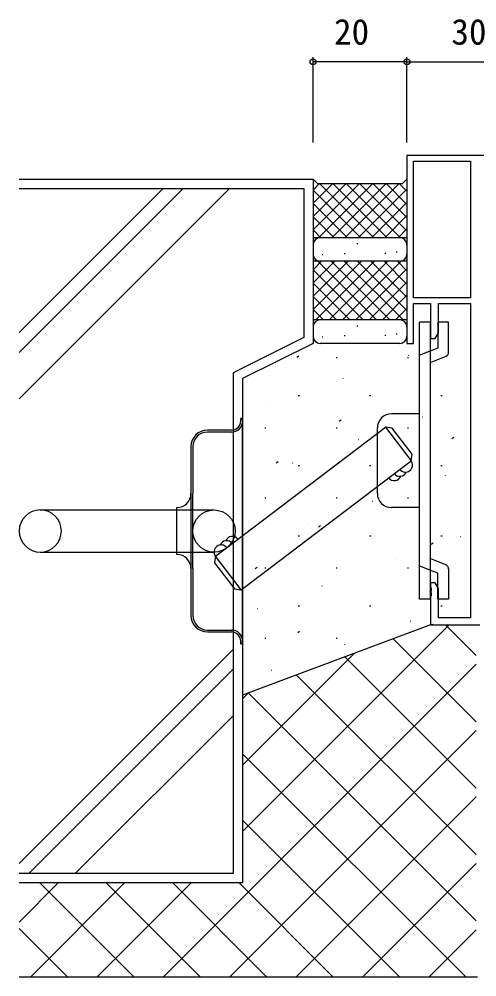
# Model space of a CAD drawing. Units: millimetres, scale not verified. Extents: x -437 to 438, y -344 to 341.
# Drawn here: x -72 to 25.5, y -203.7 to 0.4 of the extents above; entities that cross this region are included whole.
import ezdxf
from ezdxf.enums import TextEntityAlignment as Align

# ---------------------------------------------------------------- set-up
doc = ezdxf.new("R2010")
doc.units = ezdxf.units.MM
doc.header["$LTSCALE"] = 2
for name, color, linetype in [('0-2_YKK_11', 7, 'Continuous'), ('0-4_YKK_13', 4, 'Continuous'), ('0-5_YKK_D', 6, 'Continuous'), ('0-7_YSS_K', 3, 'Continuous')]:
    doc.layers.add(name, color=color, linetype=linetype)
doc.styles.add('ＭＳ ゴシック', font='')
doc.styles.get('ＭＳ ゴシック').set_extended_font_data('MS Gothic')

msp = doc.modelspace()

# ---------------------------------------------------------------- linework, layer by layer
at = {"layer": '0-2_YKK_11'}
msp.add_lwpolyline([(40.6, -28.7), (10.6, -28.7), (10.6, -68.7), (12, -68.7), (12, -60.2), (15.6, -60.2), (15.6, -67.7), (16.6, -67.7), (17.3, -66.488), (17.3, -60.2), (24.1, -60.2), (24.1, -127.2), (17.3, -127.2), (17.3, -120.912), (16.6, -119.7), (15.6, -119.7), (15.6, -120.742), (15.72, -120.925), (15.72, -121.475), (15.6, -121.658), (15.6, -121.742), (15.72, -121.925), (15.72, -122.475), (15.6, -122.658), (15.6, -128.7), (26.1, -128.7)], dxfattribs=at)
msp.add_lwpolyline([(24.1, -29.9), (24.1, -59), (12, -59), (12, -29.9)], close=True, dxfattribs=at)
at = {"layer": '0-4_YKK_13'}
for p, q in [((13.297, -123.2), (13.303, -64.2)), ((15.6, -64.2), (13.303, -64.2)), ((15.597, -123.2), (15.598, -64.2)), ((17.174, -64.2), (17.174, -69.7)), ((19.474, -64.2), (17.174, -64.2)), ((19.474, -70.577), (19.475, -64.2)), ((18.848, -71.504), (15.674, -72.787)), ((-24.4, -84.7), (-24.8, -84.7)), ((-24.8, -85.2), (-24.8, -84.7)), ((-24.4, -85.2), (-24.4, -84.7)), ((-24.4, -132.2), (-24.4, -85.2)), ((13.298, -83.7), (7.299, -83.7)), ((-26.8, -87.2), (-31.9, -87.2)), ((-26.8, -87.6), (-31.9, -87.6)), ((4.298, -100.699), (4.298, -86.7)), ((-35.4, -90.7), (-35.4, -100.7)), ((-35, -90.7), (-35, -100.7)), ((-35.4, -100.7), (-35.4, -116.7)), ((-35, -116.7), (-35, -100.7)), ((-38.4, -113.7), (-38.4, -103.7)), ((13.296, -103.7), (7.298, -103.699)), ((-67.5, -104.2), (-30.5, -104.2)), ((-67.5, -113.2), (-30.5, -113.2)), ((15.671, -117.093), (13.371, -116.163)), ((18.846, -115.895), (15.671, -114.612)), ((-35.4, -116.7), (-35.4, -126.7)), ((-35, -116.7), (-35, -126.7)), ((17.171, -117.699), (15.671, -117.093)), ((17.171, -123.199), (17.171, -117.699)), ((19.471, -116.822), (19.471, -123.2)), ((15.597, -123.2), (13.297, -123.199)), ((19.471, -123.2), (17.171, -123.2)), ((-31.9, -129.8), (-26.8, -129.8)), ((-31.9, -130.2), (-26.8, -130.2)), ((-24.8, -132.7), (-24.8, -132.2)), ((-24.4, -132.7), (-24.4, -132.2)), ((-24.8, -132.7), (-24.4, -132.7))]:
    msp.add_line(p, q, dxfattribs=at)
msp.add_lwpolyline([(17.174, -69.7), (15.674, -70.306), (13.374, -71.235)], dxfattribs=at)
msp.add_circle((-30.5, -108.7), 4.5, dxfattribs=at)
for centre, radius, start, end in [((18.474, -70.577), 1, 291.99783, 0), ((-26.8, -85.2), 2.4, 270, 0), ((-26.8, -85.2), 2, 270, 0), ((7.298, -86.7), 3, 89.99873, 179.99878), ((-31.9, -90.7), 3.5, 90, 180), ((-31.9, -90.7), 3.1, 90, 180), ((-38.4, -100.7), 3, 270, 0), ((7.298, -100.699), 3, 179.99878, 269.99845), ((-67.5, -108.7), 4.5, 90, 270), ((-67.5, -108.7), 4.5, 270, 90), ((-38.4, -116.7), 3, 0, 90), ((18.471, -116.822), 1, 0, 67.99665), ((-31.9, -126.7), 3.5, 180, 270), ((-31.9, -126.7), 3.1, 180, 270), ((-26.8, -132.2), 2.4, 0, 90), ((-26.8, -132.2), 2, 0, 90)]:
    msp.add_arc(centre, radius, start, end, dxfattribs=at)
at = {"layer": '0-5_YKK_D'}
for p, q in [((-9.4, -25.9), (-9.4, -7.7)), ((10.6, -25.9), (10.6, -7.7)), ((10.6, -25.9), (10.6, -7.7)), ((10.6, -8.7), (-9.4, -8.7)), ((10.6, -8.7), (40.6, -8.7))]:
    msp.add_line(p, q, dxfattribs=at)
for centre in [(-9.4, -8.7), (10.6, -8.7), (10.6, -8.7)]:
    msp.add_circle(centre, 0.637, dxfattribs=at)
at = {"layer": '0-7_YSS_K'}
for p, q in [((-9.4, -33.7), (-8.4, -34.7)), ((10.6, -33.7), (9.6, -34.7)), ((-72, -66.378), (-41.322, -35.7)), ((-72, -70.621), (-37.079, -35.7)), ((-72, -80.52), (-27.18, -35.7)), ((-9.4, -36.028), (-8.072, -34.7)), ((-9.4, -38.856), (-5.244, -34.7)), ((-9.4, -41.685), (-2.415, -34.7)), ((-9.4, -44.513), (0.413, -34.7)), ((-9.4, -36.056), (0.744, -46.2)), ((9.6, -34.7), (-8.4, -34.7)), ((-8.258, -46.2), (3.242, -34.7)), ((-7.928, -34.7), (3.572, -46.2)), ((-5.43, -46.2), (6.07, -34.7)), ((-5.099, -34.7), (6.401, -46.2)), ((-2.601, -46.2), (8.899, -34.7)), ((-2.271, -34.7), (9.229, -46.2)), ((0.227, -46.2), (10.6, -35.827)), ((0.558, -34.7), (10.6, -44.742)), ((3.386, -34.7), (10.6, -41.914)), ((6.214, -34.7), (10.6, -39.086)), ((9.043, -34.7), (10.6, -36.257)), ((3.055, -46.2), (10.6, -38.655)), ((-9.4, -38.885), (-2.085, -46.2)), ((-9.4, -41.713), (-4.913, -46.2)), ((5.884, -46.2), (10.6, -41.484)), ((-9.4, -44.541), (-7.741, -46.2)), ((8.712, -46.2), (10.6, -44.312)), ((10.6, -46.2), (-9.4, -46.2)), ((9.1, -46.2), (-7.9, -46.2)), ((-9.4, -47.7), (-9.4, -49.7)), ((0.128, -47.505), (-0.072, -47.505)), ((10.6, -47.7), (10.6, -49.7)), ((-7.293, -49.856), (-7.493, -49.856)), ((-2.585, -49.597), (-2.785, -49.597)), ((6.114, -49.546), (5.914, -49.546)), ((8.516, -49.236), (8.316, -49.236)), ((10.6, -51.2), (-9.4, -51.2)), ((-9.4, -52.998), (-7.601, -51.2)), ((-9.4, -55.827), (-4.773, -51.2)), ((-9.4, -58.655), (-1.945, -51.2)), ((-9.4, -61.484), (0.884, -51.2)), ((-9.4, -53.027), (1.273, -63.7)), ((-8.788, -63.7), (3.712, -51.2)), ((-8.398, -51.2), (4.102, -63.7)), ((9.1, -51.2), (-7.9, -51.2)), ((-5.959, -63.7), (6.541, -51.2)), ((-5.57, -51.2), (6.93, -63.7)), ((-3.131, -63.7), (9.369, -51.2)), ((-2.741, -51.2), (9.759, -63.7)), ((-0.302, -63.7), (10.6, -52.797)), ((0.087, -51.2), (10.6, -61.713)), ((2.915, -51.2), (10.6, -58.885)), ((5.744, -51.2), (10.6, -56.056)), ((8.572, -51.2), (10.6, -53.228)), ((-9.4, -55.855), (-1.555, -63.7)), ((2.526, -63.7), (10.6, -55.626)), ((-9.4, -58.684), (-4.384, -63.7)), ((5.354, -63.7), (10.6, -58.454)), ((-9.4, -61.512), (-7.212, -63.7)), ((8.183, -63.7), (10.6, -61.283)), ((10.6, -63.7), (-9.4, -63.7)), ((-9.4, -65.2), (-9.4, -67.2)), ((9.1, -63.7), (-7.9, -63.7)), ((0.128, -65.005), (-0.072, -65.005)), ((10.6, -65.2), (10.6, -67.2)), ((-2.585, -67.097), (-2.785, -67.097)), ((6.114, -67.046), (5.914, -67.046)), ((8.516, -66.736), (8.316, -66.736)), ((9.1, -68.7), (-7.9, -68.7)), ((-7.293, -67.356), (-7.493, -67.356)), ((-12.854, -71.646), (-12.437, -71.37)), ((10.916, -71.217), (10.963, -71.2)), ((-4.495, -71.72), (-4.245, -71.72)), ((10.705, -71.72), (10.955, -71.72)), ((-3.035, -76.157), (-2.988, -76.14)), ((-12.57, -79.795), (-12.32, -79.795)), ((2.63, -79.795), (2.88, -79.795)), ((17.83, -79.795), (18.08, -79.795)), ((-18.635, -81.682), (-18.588, -81.665)), ((-3.829, -85.262), (-3.412, -84.986)), ((13.911, -84.361), (13.958, -84.344)), ((-30.191, -114.069), (6.04, -86.558)), ((-19.695, -86.67), (-19.445, -86.67)), ((-4.495, -86.67), (-4.245, -86.67)), ((10.705, -86.67), (10.955, -86.67)), ((0.195, -89.218), (0.242, -89.201)), ((20.184, -88.957), (20.601, -88.681)), ((-24.748, -121.237), (11.483, -93.725)), ((-17.276, -94.162), (-16.859, -93.886)), ((-13.756, -94.158), (-13.709, -94.142)), ((-12.57, -94.745), (-12.32, -94.745)), ((2.63, -94.745), (2.88, -94.745)), ((17.83, -94.745), (18.08, -94.745)), ((18.791, -96.838), (18.838, -96.821)), ((-19.695, -101.62), (-19.445, -101.62)), ((-4.495, -101.62), (-4.245, -101.62)), ((10.705, -101.62), (10.955, -101.62)), ((3.19, -102.362), (3.237, -102.346)), ((-10.526, -107.219), (-10.479, -107.203)), ((-8.252, -107.778), (-7.835, -107.502)), ((-12.57, -109.695), (-12.32, -109.695)), ((2.63, -109.695), (2.88, -109.695)), ((17.83, -109.695), (18.08, -109.695)), ((22.021, -109.899), (22.068, -109.882)), ((15.762, -111.473), (16.179, -111.197)), ((8.07, -114.839), (8.117, -114.822)), ((-21.698, -116.678), (-21.281, -116.402)), ((-19.695, -116.57), (-19.445, -116.57)), ((-4.495, -116.57), (-4.245, -116.57)), ((10.705, -116.57), (10.955, -116.57)), ((-7.531, -120.364), (-7.484, -120.347)), ((-21.247, -125.221), (-21.199, -125.204)), ((-12.57, -124.645), (-12.32, -124.645)), ((2.63, -124.645), (2.88, -124.645)), ((17.83, -124.645), (18.08, -124.645)), ((11.3, -127.9), (11.347, -127.883)), ((-24.4, -172.707), (19.607, -128.7)), ((-12.674, -130.294), (-12.257, -130.018)), ((25.365, -135.225), (18.84, -128.7)), ((-19.695, -131.52), (-19.445, -131.52)), ((-4.495, -131.52), (-4.245, -131.52)), ((25.365, -149.367), (7.671, -131.673)), ((-72, -179.515), (-26.4, -133.915)), ((-2.651, -132.84), (-2.604, -132.824)), ((-24.4, -158.565), (-0.616, -134.781)), ((25.365, -163.509), (-2.614, -135.53)), ((-69.942, -181.7), (-26.4, -138.158)), ((-41.251, -203.7), (25.365, -137.085)), ((-18.252, -138.365), (-18.205, -138.348)), ((25.365, -177.652), (-12.899, -139.387)), ((-24.4, -144.423), (-23.243, -143.266)), ((25.365, -191.794), (-23.185, -143.244)), ((-60.043, -181.7), (-26.4, -148.057)), ((-27.109, -203.7), (25.365, -151.227)), ((23.129, -203.7), (-24.4, -156.171)), ((-12.966, -203.7), (25.365, -165.369)), ((8.987, -203.7), (-24.4, -170.313)), ((1.176, -203.7), (25.365, -179.511)), ((-72, -192.023), (-63.677, -183.7)), ((-69.535, -203.7), (-49.535, -183.7)), ((-47.582, -203.7), (-67.582, -183.7)), ((-55.393, -203.7), (-35.393, -183.7)), ((-33.44, -203.7), (-53.44, -183.7)), ((-19.297, -203.7), (-39.297, -183.7)), ((-5.155, -203.7), (-25.155, -183.7)), ((-61.724, -203.7), (-72, -193.424)), ((15.318, -203.7), (25.365, -193.653)), ((-72, -203.7), (25.6, -203.7))]:
    msp.add_line(p, q, dxfattribs=at)
for points in [[(-72, -33.7), (-9.4, -33.7), (-9.4, -68.7), (-24.4, -76.2), (-24.4, -183.7), (-72, -183.7)], [(-72, -35.7), (-11.4, -35.7), (-11.4, -67.464), (-26.4, -74.964), (-26.4, -181.7), (-72, -181.7)], [(16.1, -128.7), (15.6, -128.7), (-24.4, -143.7)]]:
    msp.add_lwpolyline(points, dxfattribs=at)
for points in [[(6.041, -86.558), (11.483, -93.726), (11.675, -92.325), (7.442, -86.75)], [(-24.748, -121.237), (-30.191, -114.069), (-30.382, -115.47), (-26.149, -121.045)]]:
    msp.add_lwpolyline(points, close=True, dxfattribs=at)
for centre, start, end in [((-7.9, -47.7), 90, 180), ((9.1, -47.7), 0, 90), ((-7.9, -49.7), 180, 270), ((9.1, -49.7), 270, 0), ((-7.9, -65.2), 90, 180), ((9.1, -65.2), 0, 90), ((-7.9, -67.2), 180, 270), ((9.1, -67.2), 270, 0), ((10.288, -94.633), 217.21056, 37.21054), ((7.899, -96.447), 217.21056, 337.21057), ((9.094, -95.54), 217.21056, 337.21057), ((-26.607, -111.348), 37.21056, 157.21057), ((-28.996, -113.162), 37.21056, 217.21054), ((-27.801, -112.255), 37.21056, 157.21057)]:
    msp.add_arc(centre, 1.5, start, end, dxfattribs=at)

# ---------------------------------------------------------------- texts
at = {"layer": '0-5_YKK_D', "style": 'ＭＳ ゴシック'}
for s, p in [('20', (-4.94, -6.7)), ('30', (20.06, -6.7))]:
    msp.add_text(s, height=5.499, dxfattribs=at).set_placement(p, align=Align.BOTTOM_LEFT)

doc.saveas('drawing.dxf')
